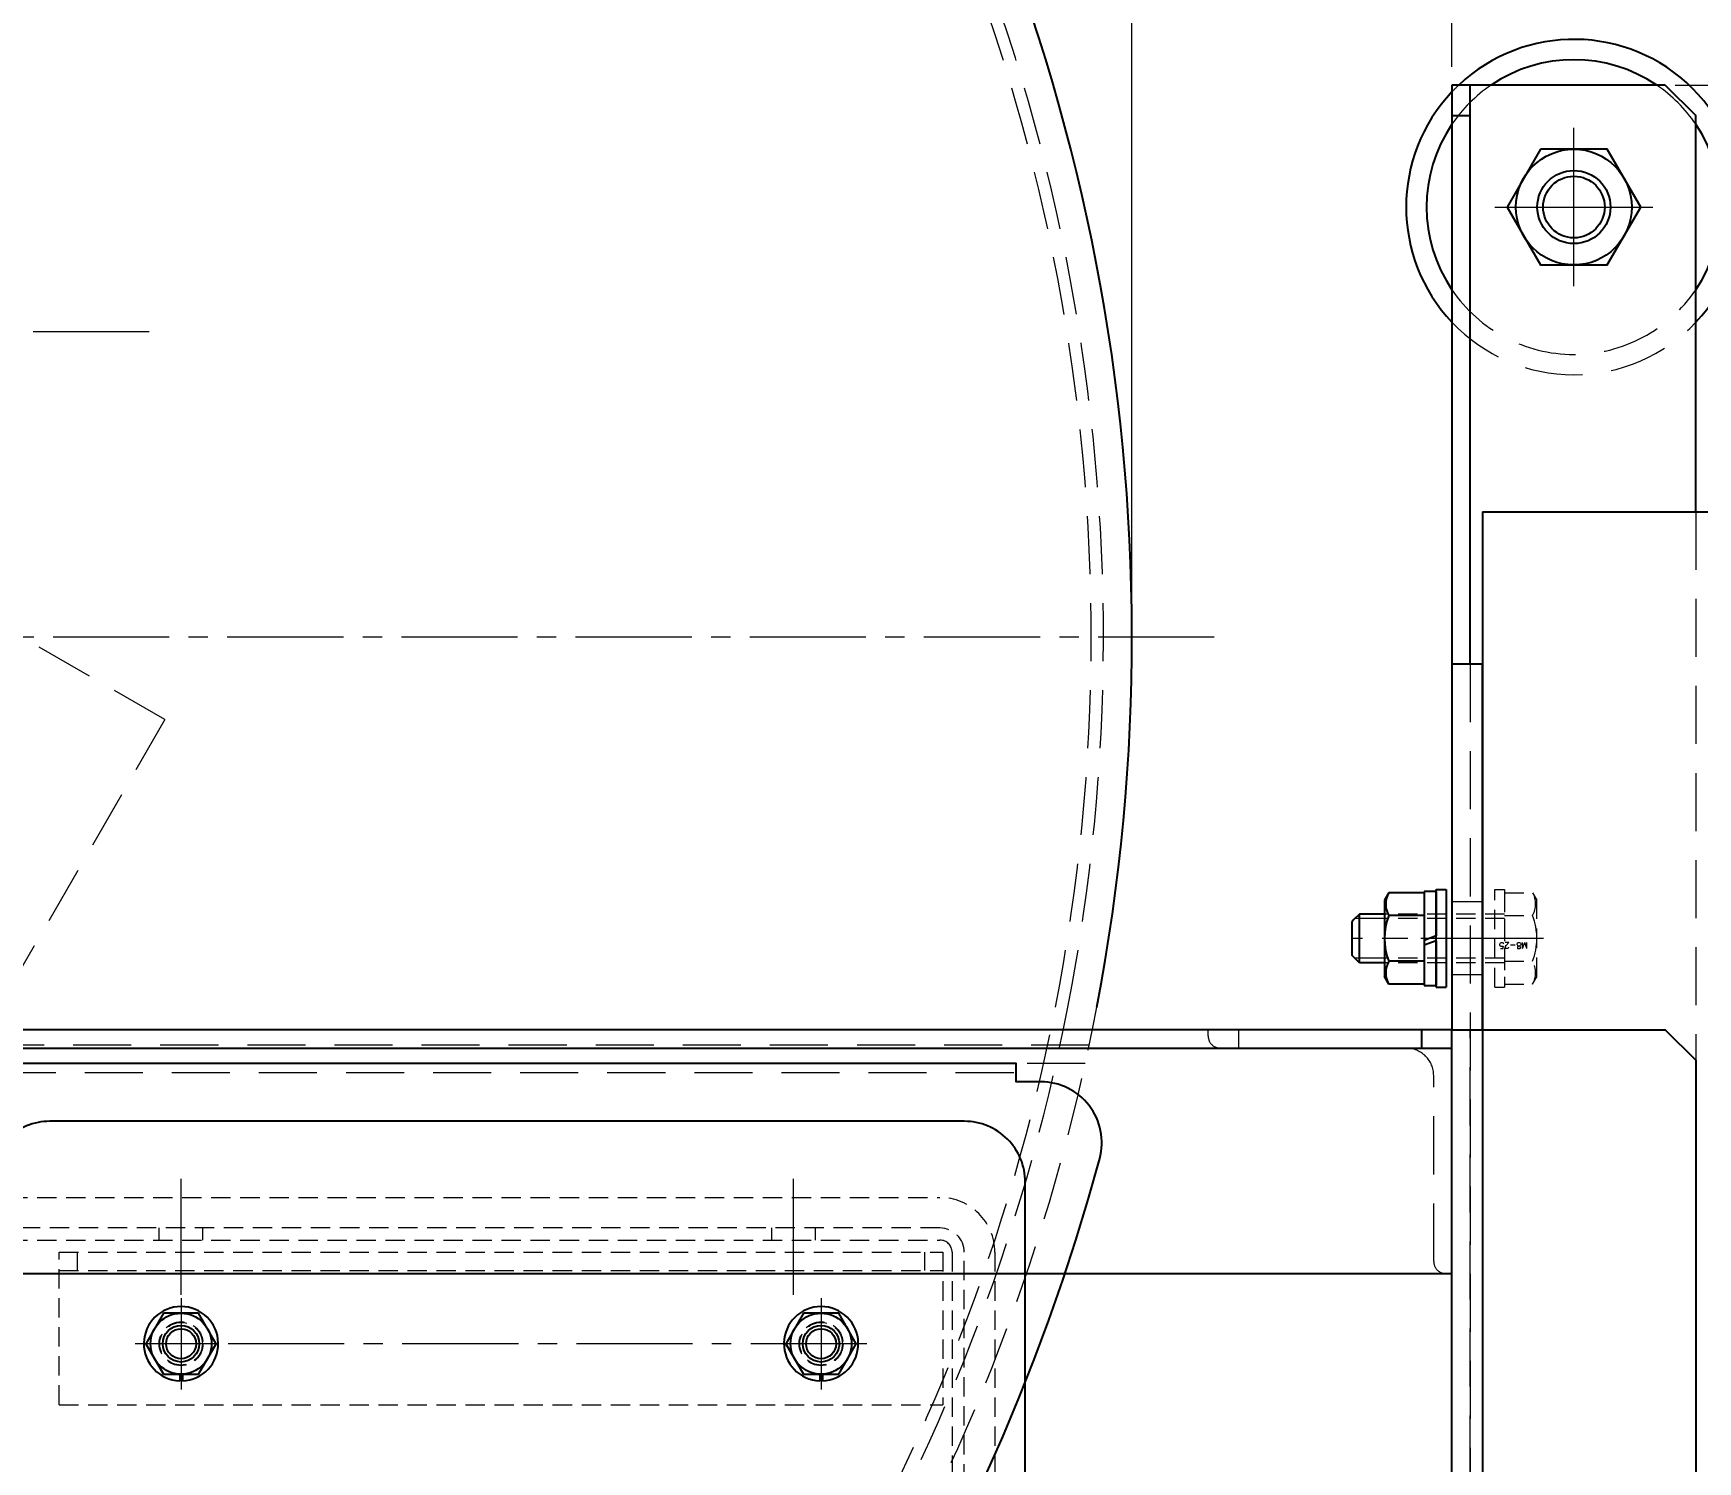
# Model space of a CAD drawing. Header units: millimetres. Extents: x 0 to 51411, y 0 to 16902.
# Drawn here: x 9131.5 to 9404.5, y 8504.1 to 8738.4 of the extents above; entities that cross this region are included whole.
import ezdxf

# ---------------------------------------------------------------- set-up
doc = ezdxf.new("R2010")
doc.units = ezdxf.units.MM
doc.linetypes.add('CENTER2', pattern=[28.575, 19.05, -3.175, 3.175, -3.175])
doc.linetypes.add('HIDDEN2', pattern=[4.7625, 3.175, -1.5875])
for name, color, linetype, lineweight in [('01_外形線', 7, 'Continuous', 25), ('02_細線', 5, 'Continuous', 13), ('03_かくれ線', 6, 'HIDDEN2', 13), ('04_中心線', 1, 'CENTER2', 9), ('07_寸法線', 3, 'Continuous', 9)]:
    doc.layers.add(name, color=color, linetype=linetype, lineweight=lineweight)
doc.styles.add('KSS_TXT', font='txt.shx', dxfattribs={"bigfont": 'extfont2.shx'})
doc.styles.add('寸法用', font='simplex.shx', dxfattribs={"width": 0.8, "bigfont": '@extfont2.shx'})
doc.dimstyles.new('機械製図用', dxfattribs={"dimtxt": 3.5, "dimasz": 3.5, "dimexe": 2, "dimexo": 0, "dimgap": 1.2, "dimtad": 1, "dimdsep": 46, "dimtxsty": '寸法用', "dimblk": 'OPEN30', "dimcen": 0, "dimclrd": 256, "dimclre": 256, "dimclrt": 7, "dimazin": 2, "dimtm": 1e-09, "dimtfac": 0.75, "dimtmove": 0, "dimatfit": 3, "dimldrblk": 'OPEN30', "dimfxl": 1, "dimlwd": -1, "dimlwe": -1, "dimarcsym": 0})

# ---------------------------------------------------------------- blocks, each defined once
blk = doc.blocks.new('*U1762')
at = {"layer": '04_中心線', "color": 0, "linetype": 'CENTER2', "transparency": 16777216}
for p, q in [((0, 2.4), (0, 12.97)), ((-12.97, 0), (-2.4, 0)), ((2.4, 0), (12.97, 0)), ((0, -12.97), (0, -2.4))]:
    blk.add_line(p, q, dxfattribs=at)
at = {"layer": '04_中心線', "color": 0, "linetype": 'Continuous', "transparency": 16777216}
for p, q in [((-1.2, 0), (1.2, 0)), ((0, -1.2), (0, 1.2))]:
    blk.add_line(p, q, dxfattribs=at)
blk = doc.blocks.new('*U1775')
at = {"layer": '04_中心線', "color": 0, "linetype": 'CENTER2', "transparency": 16777216}
for p, q in [((0, 1.2), (0, 9.5)), ((-9.5, 0), (-1.2, 0)), ((1.2, 0), (9.5, 0)), ((0, -9.5), (0, -1.2))]:
    blk.add_line(p, q, dxfattribs=at)
at = {"layer": '04_中心線', "color": 0, "linetype": 'Continuous', "transparency": 16777216}
for p, q in [((-0.6, 0), (0.6, 0)), ((0, -0.6), (0, 0.6))]:
    blk.add_line(p, q, dxfattribs=at)
blk = doc.blocks.new('_Open30')
at = {"color": 0, "linetype": 'ByBlock', "lineweight": -2}
for p, q in [((-1, 0.268), (0, 0)), ((0, 0), (-1, -0.268)), ((0, 0), (-1, 0))]:
    blk.add_line(p, q, dxfattribs=at)
blk = doc.blocks.new('*D1816')
at = {"layer": '07_寸法線', "transparency": 16777216}
for p, q in [((9311.7, 8642.41), (9311.7, 8779.93)), ((9364.2, 8732.91), (9364.2, 8779.93)), ((9315.2, 8777.93), (9360.7, 8777.93))]:
    blk.add_line(p, q, dxfattribs=at)
at = {"layer": 'Defpoints', "color": 0, "transparency": 16777216}
for p in [(9364.2, 8777.93), (9364.2, 8729.91), (9311.7, 8639.41)]:
    blk.add_point(p, dxfattribs=at)
at = {"layer": '07_寸法線', "transparency": 16777216, "xscale": 3.5, "yscale": 3.5, "zscale": 3.5, "rotation": 180}
blk.add_blockref('_Open30', (9311.7, 8777.93), dxfattribs=at)
at = {"layer": '07_寸法線', "transparency": 16777216, "xscale": 3.5, "yscale": 3.5, "zscale": 3.5}
blk.add_blockref('_Open30', (9364.2, 8777.93), dxfattribs=at)
at = {"layer": '07_寸法線', "color": 7, "transparency": 16777216, "insert": (9337.95, 8794.37), "char_height": 20, "attachment_point": 5, "style": '寸法用'}
blk.add_mtext('(52)', dxfattribs=at)
blk = doc.blocks.new('*D1826')
at = {"layer": '07_寸法線', "transparency": 16777216}
for p, q in [((9236.65, 8885.36), (9362.33, 8885.36)), ((9366.08, 8885.36), (9436.34, 8885.36)), ((9434.34, 8881.86), (9434.34, 8733.41)), ((9400.79, 8729.91), (9436.34, 8729.91))]:
    blk.add_line(p, q, dxfattribs=at)
at = {"layer": 'Defpoints', "color": 0, "transparency": 16777216}
for p in [(9233.65, 8885.36), (9397.79, 8729.91), (9434.34, 8729.91)]:
    blk.add_point(p, dxfattribs=at)
at = {"layer": '07_寸法線', "transparency": 16777216, "xscale": 3.5, "yscale": 3.5, "zscale": 3.5}
for p, rotation in [((9434.34, 8885.36), 90), ((9434.34, 8729.91), 270)]:
    blk.add_blockref('_Open30', p, dxfattribs=dict(at, rotation=rotation))
at = {"layer": '07_寸法線', "color": 7, "transparency": 16777216, "insert": (9417.9, 8807.63), "char_height": 20, "attachment_point": 5, "rotation": 90, "style": '寸法用'}
blk.add_mtext('(155)', dxfattribs=at)
blk = doc.blocks.new('*D1827')
at = {"layer": '07_寸法線', "transparency": 16777216}
for p, q in [((8990.7, 8969.41), (9484.49, 8969.41)), ((9482.49, 8965.91), (9482.49, 8733.41)), ((9437.34, 8729.91), (9484.49, 8729.91))]:
    blk.add_line(p, q, dxfattribs=at)
at = {"layer": 'Defpoints', "color": 0, "transparency": 16777216}
for p in [(8987.7, 8969.41), (9434.34, 8729.91), (9482.49, 8729.91)]:
    blk.add_point(p, dxfattribs=at)
at = {"layer": '07_寸法線', "transparency": 16777216, "xscale": 3.5, "yscale": 3.5, "zscale": 3.5}
for p, rotation in [((9482.49, 8969.41), 90), ((9482.49, 8729.91), 270)]:
    blk.add_blockref('_Open30', p, dxfattribs=dict(at, rotation=rotation))
at = {"layer": '07_寸法線', "color": 7, "transparency": 16777216, "insert": (9466.06, 8849.66), "char_height": 20, "attachment_point": 5, "rotation": 90, "style": '寸法用'}
blk.add_mtext('(240)', dxfattribs=at)
blk = doc.blocks.new('*D1828')
at = {"layer": '07_寸法線', "transparency": 16777216}
for p, q in [((9233.65, 8888.36), (9233.65, 8915.09)), ((9237.15, 8913.09), (9360.7, 8913.09)), ((9364.2, 8732.91), (9364.2, 8915.09))]:
    blk.add_line(p, q, dxfattribs=at)
at = {"layer": 'Defpoints', "color": 0, "transparency": 16777216}
for p in [(9364.2, 8913.09), (9233.65, 8885.36), (9364.2, 8729.91)]:
    blk.add_point(p, dxfattribs=at)
at = {"layer": '07_寸法線', "transparency": 16777216, "xscale": 3.5, "yscale": 3.5, "zscale": 3.5, "rotation": 180}
blk.add_blockref('_Open30', (9233.65, 8913.09), dxfattribs=at)
at = {"layer": '07_寸法線', "transparency": 16777216, "xscale": 3.5, "yscale": 3.5, "zscale": 3.5}
blk.add_blockref('_Open30', (9364.2, 8913.09), dxfattribs=at)
at = {"layer": '07_寸法線', "color": 7, "transparency": 16777216, "insert": (9298.93, 8929.53), "char_height": 20, "attachment_point": 5, "style": '寸法用'}
blk.add_mtext('(131)', dxfattribs=at)

msp = doc.modelspace()

# ---------------------------------------------------------------- linework, layer by layer
at = {"layer": '01_外形線'}
for p, q in [((9364.202, 8729.91), (9364.202, 8634.91)), ((9399.202, 8729.91), (9364.202, 8729.91)), ((9367.202, 8634.91), (9367.202, 8729.91)), ((9399.202, 8729.91), (9404.202, 8724.91)), ((9364.202, 8724.91), (9367.202, 8724.91)), ((9404.202, 8659.91), (9404.202, 8724.91)), ((9369.202, 8659.91), (9369.202, 8275.243)), ((9369.202, 8659.91), (9379.202, 8659.91)), ((9379.202, 8659.91), (9544.702, 8659.91)), ((9364.202, 8634.91), (9364.202, 8574.91)), ((9369.202, 8634.91), (9364.202, 8634.91)), ((9369.202, 8574.91), (9369.202, 8634.91)), ((9353.848, 8597.415), (9353.123, 8596.16)), ((9353.123, 8596.16), (9353.123, 8583.66)), ((9359.623, 8597.415), (9353.848, 8597.415)), ((9359.623, 8597.61), (9359.623, 8589.582)), ((9361.623, 8597.61), (9359.623, 8597.61)), ((9359.623, 8597.415), (9359.623, 8582.404)), ((9361.623, 8581.91), (9361.623, 8597.91)), ((9361.623, 8597.91), (9363.223, 8597.91)), ((9361.623, 8597.61), (9361.623, 8590.31)), ((9363.223, 8597.91), (9363.223, 8581.91)), ((9348.123, 8593.01), (9347.823, 8592.71)), ((9349.023, 8593.91), (9348.123, 8593.01)), ((9349.023, 8585.91), (9349.023, 8593.91)), ((9353.123, 8593.91), (9349.023, 8593.91)), ((9359.623, 8593.663), (9353.848, 8593.663)), ((9347.823, 8587.11), (9347.823, 8592.71)), ((9361.623, 8590.31), (9359.623, 8589.582)), ((9361.623, 8589.51), (9359.623, 8588.782)), ((9359.623, 8588.782), (9359.623, 8582.21)), ((9361.623, 8589.51), (9361.623, 8582.21)), ((9348.123, 8586.81), (9347.823, 8587.11)), ((9349.023, 8585.91), (9348.123, 8586.81)), ((9353.123, 8585.91), (9349.023, 8585.91)), ((9359.623, 8586.157), (9353.848, 8586.157)), ((9353.848, 8582.404), (9353.123, 8583.66)), ((9359.623, 8582.404), (9353.848, 8582.404)), ((9359.623, 8582.21), (9361.623, 8582.21)), ((9361.623, 8581.91), (9363.223, 8581.91)), ((9359.202, 8574.91), (9359.202, 8571.91)), ((8564.202, 8571.91), (9364.202, 8571.91)), ((9152.815, 8528.41), (9149.928, 8523.41)), ((9158.589, 8528.41), (9152.815, 8528.41)), ((9161.475, 8523.41), (9158.589, 8528.41)), ((9257.815, 8528.41), (9254.928, 8523.41)), ((9263.589, 8528.41), (9257.815, 8528.41)), ((9266.475, 8523.41), (9263.589, 8528.41)), ((9149.928, 8523.41), (9152.815, 8518.41)), ((9158.589, 8518.41), (9161.475, 8523.41)), ((9254.928, 8523.41), (9257.815, 8518.41)), ((9263.589, 8518.41), (9266.475, 8523.41)), ((9152.815, 8518.41), (9158.589, 8518.41)), ((9155.477, 8518.41), (9155.477, 8517.314)), ((9155.927, 8518.41), (9155.927, 8517.314)), ((9257.815, 8518.41), (9263.589, 8518.41)), ((9260.477, 8518.41), (9260.477, 8517.314)), ((9260.927, 8518.41), (9260.927, 8517.314))]:
    msp.add_line(p, q, dxfattribs=at)
for points in [[(9378.717, 8719.41), (9373.232, 8709.91), (9378.717, 8700.41), (9389.687, 8700.41), (9395.172, 8709.91), (9389.687, 8719.41)], [(8564.202, 8534.91), (9364.202, 8534.91), (9364.202, 8574.91), (8564.202, 8574.91)], [(9404.202, 8569.91), (9404.202, 8249.91), (9399.202, 8244.91), (9364.202, 8244.91), (9364.202, 8574.91), (9399.202, 8574.91)]]:
    msp.add_lwpolyline(points, close=True, dxfattribs=at)
for points in [[(8682.702, 8566.391), (8678.653, 8566.391, 0.4933243), (8668.996, 8553.797, 0.7668698), (9306.408, 8553.797, 0.4933243), (9296.75, 8566.391), (9292.702, 8566.391), (9292.702, 8569.391), (8682.702, 8569.391)], [(9124.202, 8549.91), (9124.202, 8269.91, 0.4142136), (9134.202, 8259.91), (9284.202, 8259.91, 0.4142136), (9294.202, 8269.91), (9294.202, 8549.91, 0.4142136), (9284.202, 8559.91), (9134.202, 8559.91, 0.4142136)]]:
    msp.add_lwpolyline(points, format="xyb", close=True, dxfattribs=at)
for centre, radius in [((9384.202, 8709.91), 9.5), ((9384.202, 8709.91), 6), ((9384.202, 8709.91), 5.053), ((9155.702, 8523.41), 5), ((9260.702, 8523.41), 5), ((9155.702, 8523.41), 3), ((9155.702, 8523.41), 2.458), ((9260.702, 8523.41), 3), ((9260.702, 8523.41), 2.458)]:
    msp.add_circle(centre, radius, dxfattribs=at)
for centre, radius, start, end in [((8987.702, 8639.412), 324, 349.18729, 32.6405), ((9384.202, 8709.91), 27.518, 316.61816, 133.38184), ((9384.202, 8709.91), 24.18, 55.80392, 124.19608), ((9384.202, 8709.91), 27.518, 136.61816, 223.38184), ((9384.202, 8709.91), 24.18, 145.80392, 214.19608), ((9384.202, 8709.91), 24.18, 325.80392, 34.19608), ((9357.098, 8595.539), 3.753, 150.00001, 209.99999), ((9363.199, 8589.91), 10.077, 158.13461, 201.86539), ((9357.098, 8584.281), 3.753, 150.00001, 209.99999), ((9155.702, 8523.41), 6.1, 272.11385, 267.88615), ((9260.702, 8523.41), 6.1, 272.11385, 267.88615), ((9155.702, 8523.41), 6, 267.88615, 272.1491), ((9260.702, 8523.41), 6, 267.88615, 272.1491)]:
    msp.add_arc(centre, radius, start, end, dxfattribs=at)
at = {"layer": '02_細線'}
for p, q in [((9353.123, 8593.16), (9348.273, 8593.16)), ((9353.123, 8586.66), (9348.273, 8586.66))]:
    msp.add_line(p, q, dxfattribs=at)
at = {"layer": '03_かくれ線', "ltscale": 3, "transparency": 33554559}
for p, q in [((9153.058, 8625.817), (9089.238, 8662.664)), ((9153.058, 8625.817), (9125.455, 8578.007)), ((9304.699, 8572.412), (8803.278, 8572.412)), ((9304.05, 8569.412), (8803.772, 8569.378))]:
    msp.add_line(p, q, dxfattribs=at)
at = {"layer": '03_かくれ線', "ltscale": 3}
for p, q in [((9404.202, 8659.91), (9404.202, 8159.91)), ((9364.202, 8634.91), (9364.202, 8184.91)), ((9367.202, 8634.91), (9367.202, 8184.91)), ((9369.202, 8595.91), (9364.202, 8595.91)), ((9369.202, 8583.91), (9364.202, 8583.91)), ((9329.202, 8574.91), (9329.202, 8571.91)), ((9364.202, 8574.91), (9364.202, 8244.91)), ((9367.202, 8244.91), (9367.202, 8574.91)), ((9369.202, 8574.91), (9369.202, 8244.91)), ((8682.702, 8567.891), (9292.702, 8567.891))]:
    msp.add_line(p, q, dxfattribs=at)
at = {"layer": '03_かくれ線'}
for p, q in [((9371.223, 8581.91), (9371.223, 8597.91)), ((9371.223, 8597.91), (9372.823, 8597.91)), ((9372.823, 8597.91), (9372.823, 8581.91)), ((9372.823, 8597.415), (9372.823, 8582.404)), ((9372.823, 8597.415), (9377.427, 8597.415)), ((9377.427, 8597.415), (9378.123, 8596.21)), ((9378.123, 8583.61), (9378.123, 8596.21)), ((9372.823, 8593.91), (9353.123, 8593.91)), ((9372.823, 8593.16), (9353.123, 8593.16)), ((9372.823, 8593.663), (9377.427, 8593.663)), ((9372.823, 8586.66), (9353.123, 8586.66)), ((9372.823, 8585.91), (9353.123, 8585.91)), ((9372.823, 8586.157), (9377.427, 8586.157)), ((9372.823, 8582.404), (9377.427, 8582.404)), ((9377.427, 8582.404), (9378.123, 8583.61)), ((9371.223, 8581.91), (9372.823, 8581.91)), ((8889.202, 8547.41), (9280.202, 8547.41)), ((9280.202, 8542.41), (8889.202, 8542.41)), ((9152.102, 8540.41), (9152.102, 8542.41)), ((9152.102, 8540.41), (9152.102, 8542.41)), ((9159.302, 8540.41), (9159.302, 8542.41)), ((9159.302, 8540.41), (9159.302, 8542.41)), ((9252.602, 8540.41), (9252.602, 8542.41)), ((9259.802, 8540.41), (9259.802, 8542.41)), ((8889.202, 8540.41), (9280.202, 8540.41)), ((9135.702, 8513.41), (9135.702, 8538.41)), ((9135.702, 8538.41), (9280.702, 8538.41)), ((9138.702, 8535.41), (9138.702, 8538.41)), ((9277.702, 8535.41), (9277.702, 8538.41)), ((9280.702, 8538.41), (9280.702, 8513.41)), ((9282.202, 8538.41), (9282.202, 8281.41)), ((9284.202, 8281.41), (9284.202, 8538.41)), ((9289.202, 8538.41), (9289.202, 8281.41)), ((9135.702, 8535.41), (9280.702, 8535.41)), ((9135.702, 8513.41), (9280.702, 8513.41))]:
    msp.add_line(p, q, dxfattribs=at)
at = {"layer": '03_かくれ線', "ltscale": 3}
msp.add_lwpolyline([(9364.202, 8534.91), (9363.202, 8534.91, -0.4142136), (9361.202, 8536.91), (9361.202, 8567.41, 0.4142136), (9356.702, 8571.91), (9326.202, 8571.91, -0.4142136), (9324.202, 8573.91), (9324.202, 8574.91), (9364.202, 8574.91)], format="xyb", close=True, dxfattribs=at)
msp.add_circle((9384.202, 8709.91), 6, dxfattribs=at)
at = {"layer": '03_かくれ線'}
for centre, radius in [((9155.702, 8523.41), 3.6), ((9155.702, 8523.41), 3.5), ((9155.702, 8523.41), 2.458), ((9260.702, 8523.41), 3.6), ((9260.702, 8523.41), 3.5), ((9260.702, 8523.41), 2.458)]:
    msp.add_circle(centre, radius, dxfattribs=at)
at = {"layer": '03_かくれ線', "ltscale": 3}
for centre, radius, start, end in [((8987.702, 8639.412), 317.319, 348.95681, 32.39398), ((8987.702, 8639.412), 319.319, 349.02683, 32.16658), ((9384.202, 8709.91), 27.518, 133.38184, 136.61816), ((9384.202, 8709.91), 24.18, 124.19608, 145.80392), ((9384.202, 8709.91), 24.18, 34.19608, 55.80392), ((9384.202, 8709.91), 24.18, 214.19608, 325.80392), ((9384.202, 8709.91), 27.518, 223.38184, 316.61816)]:
    msp.add_arc(centre, radius, start, end, dxfattribs=at)
at = {"layer": '03_かくれ線'}
for centre, radius, start, end in [((9374.177, 8595.539), 3.753, 330.00001, 29.99999), ((9367.658, 8589.91), 10.465, 338.98558, 21.01442), ((9374.177, 8584.281), 3.753, 330.00001, 29.99999), ((9280.202, 8538.41), 9, 0, 90), ((9280.202, 8538.41), 4, 0, 90), ((9280.202, 8538.41), 2, 0, 90)]:
    msp.add_arc(centre, radius, start, end, dxfattribs=at)
at = {"layer": '03_かくれ線', "ltscale": 3, "transparency": 33554559}
for radius, start, end in [(324, 188.74896, 349.18729), (319.319, 188.87824, 349.02683), (317.319, 189.04728, 348.95681)]:
    msp.add_arc((8987.702, 8639.412), radius, start, end, dxfattribs=at)
at = {"layer": '04_中心線'}
for p, q in [((9150.478, 8689.412), (8824.926, 8689.412)), ((8648.934, 8639.412), (9326.47, 8639.412)), ((9378.123, 8589.91), (9347.823, 8589.91)), ((9379.202, 8589.91), (9354.202, 8589.91)), ((9155.702, 8531.41), (9155.702, 8551.41)), ((9155.702, 8531.41), (9155.702, 8551.41)), ((9256.202, 8531.41), (9256.202, 8551.41)), ((9155.702, 8530.91), (9155.702, 8515.91)), ((9155.702, 8530.91), (9155.702, 8515.91)), ((9260.702, 8530.91), (9260.702, 8515.91)), ((9260.702, 8530.91), (9260.702, 8515.91)), ((9155.702, 8529.51), (9155.702, 8517.31)), ((9260.702, 8529.51), (9260.702, 8517.31)), ((9268.202, 8523.41), (9148.202, 8523.41)), ((9268.202, 8523.41), (9148.202, 8523.41)), ((9161.802, 8523.41), (9149.602, 8523.41)), ((9266.802, 8523.41), (9254.602, 8523.41))]:
    msp.add_line(p, q, dxfattribs=at)

# ---------------------------------------------------------------- block references
at = {"layer": '04_中心線', "linetype": 'CENTER2'}
for name in ['*U1762', '*U1775']:
    msp.add_blockref(name, (9384.202, 8709.91), dxfattribs=at)

# ---------------------------------------------------------------- texts
at = {"layer": '03_かくれ線', "style": 'KSS_TXT'}
msp.add_text('M8-25', height=1, rotation=180, dxfattribs=at).set_placement((9376.646, 8589.23))

# ---------------------------------------------------------------- dimensions: what is measured, and where the dimension line sits
at = {"layer": '07_寸法線'}
for base, p1, p2, picture, middle in [((9482.493, 8729.91), (8987.702, 8969.412), (9434.336, 8729.91), '*D1827', (9466.055, 8849.661)), ((9434.336, 8729.91), (9233.65, 8885.36), (9397.792, 8729.91), '*D1826', (9417.898, 8807.635))]:
    dim = msp.add_linear_dim(base=base, p1=p1, p2=p2, angle=90, text='(<>)', dimstyle='機械製図用', override={"dimtxt": 20, "dimexo": 3, "dimdec": 0}, dxfattribs=at)
    dim.commit()
    dim.dimension.update_dxf_attribs({"geometry": picture, "text_midpoint": middle})
for base, p1, p2, picture, middle in [((9364.202, 8913.09), (9233.65, 8885.36), (9364.202, 8729.91), '*D1828', (9298.926, 8929.528)), ((9364.20188, 8777.92845), (9311.7019, 8639.41199), (9364.20188, 8729.90982), '*D1816', (9337.95189, 8794.36655))]:
    dim = msp.add_linear_dim(base=base, p1=p1, p2=p2, text='(<>)', dimstyle='機械製図用', override={"dimtxt": 20, "dimexo": 3, "dimdec": 0}, dxfattribs=at)
    dim.commit()
    dim.dimension.update_dxf_attribs({"geometry": picture, "text_midpoint": middle})

doc.saveas('drawing.dxf')
